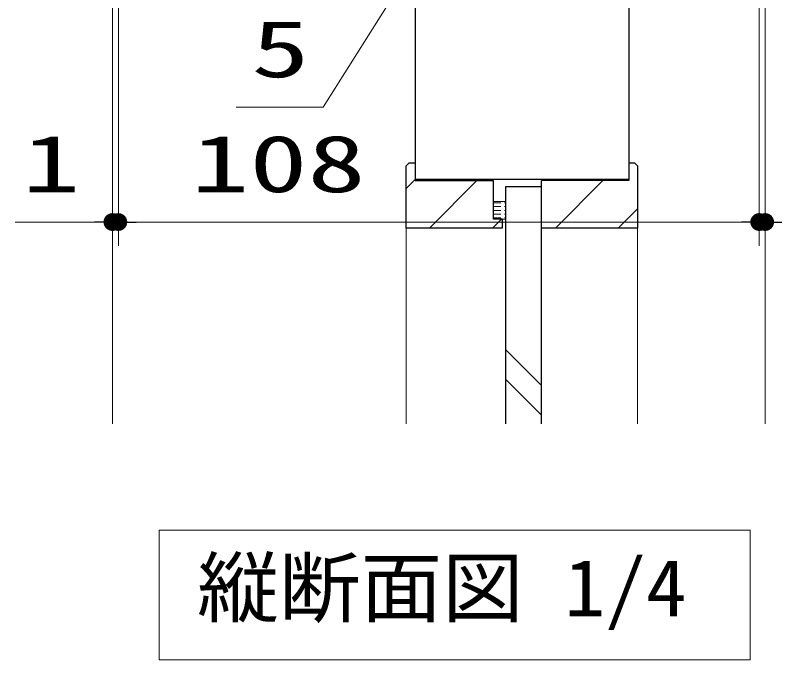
# Model space of a CAD drawing. Units: millimetres, scale not verified. Extents: x -1348 to 1306, y -607 to 607.
# Drawn here: x -47.3 to 80.7, y -302.5 to -193.8 of the extents above; entities that cross this region are included whole.
import ezdxf
from ezdxf.enums import TextEntityAlignment as Align

# ---------------------------------------------------------------- set-up
doc = ezdxf.new("R2010")
doc.units = ezdxf.units.MM
doc.header["$LTSCALE"] = 5
doc.header["$PDMODE"] = 32
doc.header["$PDSIZE"] = 2.5
doc.linetypes.add('USER2', pattern=[0.375, 0.25, -0.125])
for name, color, linetype, lineweight in [('0-1_線(黄)', 2, 'Continuous', 15), ('0-B_点線(水)', 4, 'USER2', 9), ('0-D_線(白)', 7, 'Continuous', 30), ('1-0_線(水)', 4, 'Continuous', 9), ('1-1_寸法線', 3, 'Continuous', 13), ('1-2_ハッチング', 6, 'Continuous', 9), ('1-4_DEFPOINTS', 7, 'Continuous', 5), ('1-5_0', 3, 'Continuous', 25)]:
    doc.layers.add(name, color=color, linetype=linetype, lineweight=lineweight)
doc.styles.add('ＭＳ ゴシック', font='')
doc.styles.get('ＭＳ ゴシック').set_extended_font_data('MS Gothic')

# ---------------------------------------------------------------- blocks, each defined once
blk = doc.blocks.new('_DOT')
at = {"layer": '1-5_0'}
blk.add_line((-2.5, 0), (-5, 0), dxfattribs=at)
for points in [[(0, 0), (-1.34, 2.111), (-1.064, 2.262)], [(0, 0), (-1.064, 2.262), (-0.773, 2.378)], [(0, 0), (-0.773, 2.378), (-0.468, 2.456)], [(0, 0), (-0.468, 2.456), (-0.157, 2.495)], [(0, 0), (-0.157, 2.495), (0.157, 2.495)], [(0, 0), (0.157, 2.495), (0.468, 2.456)], [(0, 0), (0.468, 2.456), (0.773, 2.378)], [(0, 0), (0.773, 2.378), (1.064, 2.262)], [(0, 0), (1.064, 2.262), (1.34, 2.111)], [(0, 0), (-2.5, 0), (-2.48, 0.313)], [(0, 0), (-2.48, -0.313), (-2.5, 0)], [(0, 0), (-2.48, 0.313), (-2.421, 0.622)], [(0, 0), (-2.421, -0.622), (-2.48, -0.313)], [(0, 0), (-2.421, 0.622), (-2.324, 0.92)], [(0, 0), (-2.324, -0.92), (-2.421, -0.622)], [(0, 0), (-2.324, 0.92), (-2.191, 1.204)], [(0, 0), (-2.191, -1.204), (-2.324, -0.92)], [(0, 0), (-2.191, 1.204), (-2.023, 1.469)], [(0, 0), (-2.023, -1.469), (-2.191, -1.204)], [(0, 0), (-2.023, 1.469), (-1.822, 1.711)], [(0, 0), (-1.822, -1.711), (-2.023, -1.469)], [(0, 0), (-1.822, 1.711), (-1.594, 1.926)], [(0, 0), (-1.594, -1.926), (-1.822, -1.711)], [(0, 0), (-1.594, 1.926), (-1.34, 2.111)], [(0, 0), (-1.34, -2.111), (-1.594, -1.926)], [(0, 0), (-1.064, -2.262), (-1.34, -2.111)], [(0, 0), (-0.773, -2.378), (-1.064, -2.262)], [(0, 0), (-0.468, -2.456), (-0.773, -2.378)], [(0, 0), (-0.157, -2.495), (-0.468, -2.456)], [(0, 0), (0.157, -2.495), (-0.157, -2.495)], [(0, 0), (1.34, 2.111), (1.594, 1.926)], [(0, 0), (1.594, 1.926), (1.822, 1.711)], [(0, 0), (1.822, 1.711), (2.023, 1.469)], [(0, 0), (2.023, 1.469), (2.191, 1.204)], [(0, 0), (2.191, 1.204), (2.324, 0.92)], [(0, 0), (2.324, 0.92), (2.421, 0.622)], [(0, 0), (2.421, 0.622), (2.48, 0.313)], [(0, 0), (2.48, 0.313), (2.5, 0)], [(0, 0), (0.468, -2.456), (0.157, -2.495)], [(0, 0), (0.773, -2.378), (0.468, -2.456)], [(0, 0), (1.064, -2.262), (0.773, -2.378)], [(0, 0), (1.34, -2.111), (1.064, -2.262)], [(0, 0), (1.594, -1.926), (1.34, -2.111)], [(0, 0), (1.822, -1.711), (1.594, -1.926)], [(0, 0), (2.023, -1.469), (1.822, -1.711)], [(0, 0), (2.191, -1.204), (2.023, -1.469)], [(0, 0), (2.324, -0.92), (2.191, -1.204)], [(0, 0), (2.421, -0.622), (2.324, -0.92)], [(0, 0), (2.48, -0.313), (2.421, -0.622)], [(0, 0), (2.5, 0), (2.48, -0.313)]]:
    blk.add_solid(points, dxfattribs=at)

msp = doc.modelspace()

# ---------------------------------------------------------------- linework, layer by layer
at = {"layer": '0-1_線(黄)'}
msp.add_lwpolyline([(-23.061, -280.627), (76.522, -280.627), (76.522, -302.462), (-23.061, -302.462)], close=True, dxfattribs=at)
at = {"layer": '0-B_点線(水)', "color": 6}
for p, q in [((33.264, -225.454), (35.364, -225.454)), ((33.264, -226.079), (35.364, -226.079)), ((33.264, -226.704), (35.364, -226.704)), ((33.264, -227.329), (35.364, -227.329)), ((33.264, -227.954), (35.364, -227.954))]:
    msp.add_line(p, q, dxfattribs=at)
at = {"layer": '0-D_線(白)'}
for p, q in [((20.064, -110.685), (20.064, -221.682)), ((19.064, -218.682), (18.564, -219.182)), ((19.064, -218.682), (20.064, -218.682)), ((56.064, -218.682), (57.064, -218.682)), ((57.564, -219.182), (57.064, -218.682)), ((20.064, -221.432), (56.064, -221.432)), ((35.364, -262.683), (35.364, -222.682)), ((35.364, -222.682), (41.364, -222.682)), ((41.364, -262.683), (41.364, -222.682)), ((34.764, -228.182), (34.764, -229.682))]:
    msp.add_line(p, q, dxfattribs=at)
for points in [[(20.064, -110.685), (56.064, -110.685), (56.064, -221.682)], [(20.064, -218.682), (20.064, -221.682), (33.264, -221.682)], [(56.064, -218.682), (56.064, -221.682), (41.364, -221.682)], [(34.764, -229.682), (18.564, -229.682), (18.564, -219.182)], [(57.564, -219.182), (57.564, -229.682), (41.364, -229.682), (41.364, -221.682)], [(34.764, -228.182), (33.264, -228.182), (33.264, -221.682)], [(34.764, -228.182), (33.264, -228.182), (33.264, -225.182)]]:
    msp.add_lwpolyline(points, dxfattribs=at)
at = {"layer": '1-0_線(水)'}
for p, q in [((-30.936, -95.685), (-30.936, -262.683)), ((33.264, -225.182), (35.364, -225.182)), ((34.764, -228.182), (35.364, -228.182)), ((18.564, -229.682), (18.564, -262.683)), ((57.564, -229.682), (57.564, -262.683)), ((41.364, -256.216), (35.364, -250.216)), ((41.364, -261.216), (35.364, -255.216))]:
    msp.add_line(p, q, dxfattribs=at)
msp.add_lwpolyline([(78.064, -95.685), (79.064, -95.685), (79.064, -262.683)], dxfattribs=at)
at = {"layer": '1-1_寸法線'}
for p, q in [((-30.936, -114.685), (-30.936, -232.669)), ((-29.936, -114.685), (-29.936, -232.669)), ((-29.936, -114.685), (-29.936, -232.669)), ((78.064, -114.685), (78.064, -232.669)), ((78.064, -114.685), (78.064, -232.669)), ((79.064, -114.685), (79.064, -232.669)), ((-33.936, -228.669), (-47.317, -228.669)), ((-29.936, -228.669), (-30.936, -228.669)), ((-26.936, -228.669), (75.064, -228.669)), ((-26.936, -228.669), (-23.936, -228.669)), ((75.064, -228.669), (72.064, -228.669)), ((78.064, -228.669), (79.064, -228.669))]:
    msp.add_line(p, q, dxfattribs=at)
msp.add_lwpolyline([(17.564, -188.669), (4.577, -209.302), (-10.09, -209.302)], dxfattribs=at)
at = {"layer": '1-2_ハッチング'}
for p, q in [((18.564, -223.011), (20.064, -221.511)), ((22.499, -229.682), (30.499, -221.682)), ((43.712, -229.682), (51.712, -221.682)), ((54.319, -229.682), (57.564, -226.438)), ((33.105, -229.682), (34.564, -228.224))]:
    msp.add_line(p, q, dxfattribs=at)
at = {"layer": '1-4_DEFPOINTS'}
for p in [(-29.936, -228.669), (78.064, -228.669), (79.064, -228.669)]:
    msp.add_point(p, dxfattribs=at)

# ---------------------------------------------------------------- block references
at = {"layer": '1-1_寸法線', "xscale": 0.6, "yscale": 0.6}
for p in [(-30.936, -228.669), (78.064, -228.669), (78.064, -228.669)]:
    msp.add_blockref('_DOT', p, dxfattribs=at)
at = {"layer": '1-1_寸法線', "xscale": 0.6, "yscale": 0.6, "rotation": 180}
for p in [(-29.936, -228.669), (-29.936, -228.669), (79.064, -228.669)]:
    msp.add_blockref('_DOT', p, dxfattribs=at)

# ---------------------------------------------------------------- texts
at = {"layer": '0-1_線(黄)', "style": 'ＭＳ ゴシック', "width": 1.05}
msp.add_text('縦断面図 1/4', height=9.604, dxfattribs=at).set_placement((-16.64, -298.005), align=Align.BOTTOM_LEFT)
at = {"layer": '1-1_寸法線', "style": 'ＭＳ ゴシック', "width": 1.5}
for s, p in [('5', (-7.519, -207.152)), ('1', (-46.174, -226.519)), ('108', (-17.658, -226.519))]:
    msp.add_text(s, height=9.604, dxfattribs=at).set_placement(p, align=Align.BOTTOM_LEFT)

doc.saveas('drawing.dxf')
